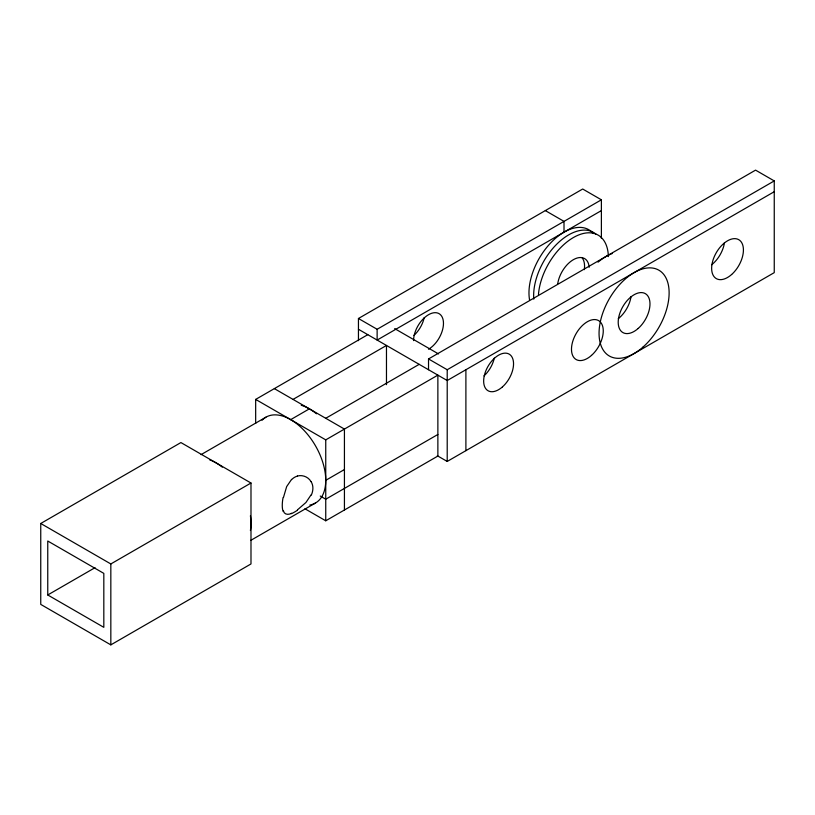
<?xml version="1.0" encoding="UTF-8"?>
<svg xmlns="http://www.w3.org/2000/svg" width="815" height="815" viewBox="0 0 815 815"><rect width="100%" height="100%" fill="white"/><g stroke="black" fill="none" stroke-linecap="round" stroke-linejoin="round"><path stroke-width="1.22" d="M283.437 497.537L286.666 486.586L291.546 479.434M311.024 494.939L305.951 502.468L297.444 509.874M358.447 340.66L358.447 318.492L582.694 189.019L601.389 199.807L601.389 238.408M40.75 523.485L180.91 442.565L250.989 483.02L250.989 563.949L110.83 644.869L40.75 604.404L40.75 523.485L110.83 563.949L250.989 483.02M255.666 423.433L255.666 399.411L367.789 334.67M358.447 318.492L377.131 329.28L601.389 199.807M601.389 210.596L377.131 340.069L377.131 329.28M293.033 399.411L386.473 345.458L386.473 384.66M201.071 454.627L265.924 417.188M290.7 419.633L309.384 408.845M325.745 418.289L419.175 364.346M428.527 369.735L428.527 358.946L755.566 170.131L774.25 180.92L774.25 272.638L447.211 461.443L437.319 455.738M47.759 594.97L103.821 627.336L103.821 573.383L47.759 541.017L47.759 594.97L95.029 567.678M255.666 399.411L325.745 439.866L437.869 375.134L437.869 456.054L325.745 520.785L304.932 508.774M428.527 358.946L447.211 369.735L774.25 180.92M774.25 191.708L447.211 380.524L358.447 329.28M325.745 480.33L344.429 469.542M250.623 540.457L315.476 503.018M437.869 434.477L325.745 499.208L320.264 496.05M291.546 513.287C288.734 515.039 284.089 514.785 283.437 510.862M297.444 476.031C302.548 474.595 308.416 476.989 311.024 481.614M545.327 210.596L564.011 221.385L564.011 232.173M394.664 328.608L438.501 353.924M274.349 388.623L344.429 429.077L344.429 509.996M465.895 369.735L465.895 450.654M447.211 369.735L447.211 461.443M325.745 439.866L325.745 520.785M110.83 563.949L110.83 644.869M533.784 299.115A49.552 28.607 -60 0 1 555.494 245.458A49.552 28.607 -60 0 1 595.887 234.119M581.981 257.622A22.463 12.969 -60 0 1 584.304 269.653M598.037 262.155A49.552 28.607 -60 0 1 612.432 253.445M529.556 299.889A49.552 28.607 -60 0 1 550.981 242.595A49.552 28.607 -60 0 1 593.34 233.559M538.46 294.541A49.552 28.607 -60 0 1 574.402 236.982A49.552 28.607 -60 0 1 608.377 256.593M557.735 283.712A22.463 12.969 -60 0 1 574.096 259.282A22.463 12.969 -60 0 1 589.174 267.249M424.207 317.636A21.139 12.205 -60 0 1 413.949 335.403M413.572 340.609A21.139 12.205 -60 0 1 428.527 314.712A21.139 12.205 -60 0 1 443.472 323.341A21.139 12.205 -60 0 1 428.527 349.238M724.464 242.676A22.463 12.969 -60 0 1 711.729 264.722M631.024 296.619A22.463 12.969 -60 0 1 618.29 318.675M494.287 358.101A21.139 12.205 -60 0 1 484.029 375.868M209.577 459.792A49.552 28.607 60 0 1 222.322 467.148M250.409 515.783A49.552 28.607 60 0 1 250.409 530.514M262.043 420.265A49.552 28.607 60 0 1 315.894 446.528A49.552 28.607 60 0 1 309.873 505.035M311.065 481.584A19.835 15.078 -34.2 0 1 311.371 494.99M297.322 510.312A19.254 5.664 -42.4 0 1 291.281 513.664M283.172 511.474A19.835 6.632 -74.6 0 1 283.039 497.7M291.617 479.566A19.254 14.639 -86.5 0 1 297.455 476.082M301.244 405.259A49.552 28.607 60 0 1 316.495 413.786M643.157 346.935A49.552 28.607 -60 0 0 658.866 270.183A49.552 28.607 -60 0 0 600.248 322.159A49.552 28.607 -60 0 0 643.157 346.935M638.206 328.435A22.463 12.969 -60 0 0 645.327 293.634A22.463 12.969 -60 0 0 618.748 317.208A22.463 12.969 -60 0 0 638.206 328.435M591.486 355.411A22.463 12.969 -60 0 0 598.607 320.611A22.463 12.969 -60 0 0 572.028 344.174A22.463 12.969 -60 0 0 591.486 355.411M731.646 274.492A22.463 12.969 -60 0 0 738.767 239.692A22.463 12.969 -60 0 0 712.188 263.255A22.463 12.969 -60 0 0 731.646 274.492M502.468 386.87A21.139 12.205 -60 0 0 509.171 354.128A21.139 12.205 -60 0 0 484.161 376.306A21.139 12.205 -60 0 0 502.468 386.87"/></g></svg>
